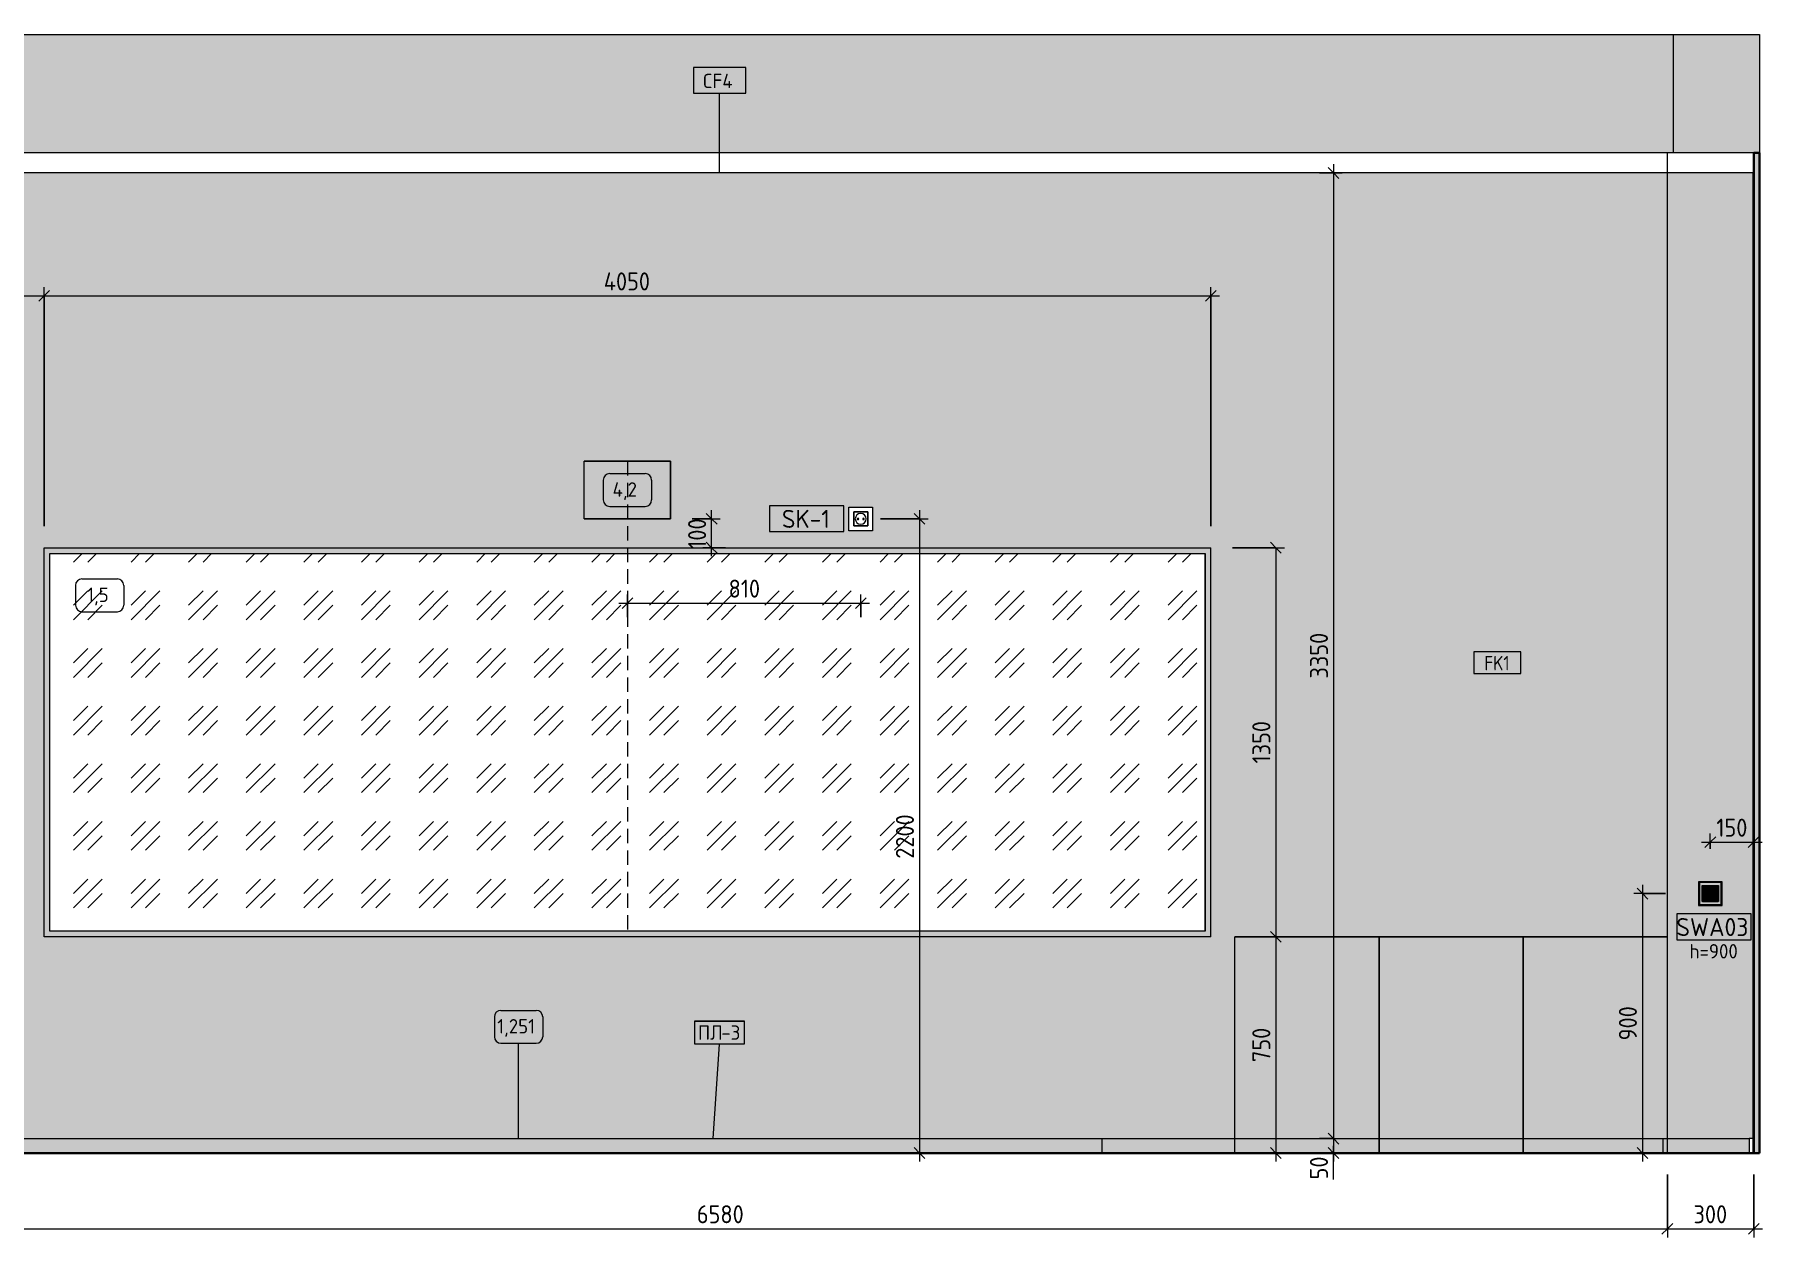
# Model space of a CAD drawing. Header units: millimetres. Extents: x 855 to 56329, y -2396 to 17803.
# Drawn here: x 22095 to 28093, y -293 to 3880 of the extents above; entities that cross this region are included whole.
import ezdxf

# ---------------------------------------------------------------- set-up
doc = ezdxf.new("R2010")
doc.units = ezdxf.units.MM
doc.linetypes.add('ADSK_Штрих_ш2 п1', pattern=[75, 50, -25])
for name, color, linetype, lineweight in [('A-ANNO-DIMS', 7, 'Continuous', 9), ('A-ANNO-DIMS-25', 7, 'Continuous', 9), ('A-CLNG', 7, 'Continuous', 9), ('A-CLNG-IDEN', 7, 'Continuous', 9), ('A-DETL-1', 7, 'ADSK_Штрих_ш2 п1', 9), ('A-FLOR', 7, 'Continuous', 9), ('A-GENM', 7, 'Continuous', 9), ('A-GENM-IDEN', 7, 'Continuous', 9), ('A-WALL-IDEN', 7, 'Continuous', 9), ('A-WALL-PATT', 7, 'Continuous', 9), ('E-ELEC-EQPM', 7, 'Continuous', 9), ('E-ELEC-FIXT-IDEN', 7, 'Continuous', 9), ('I-FURN', 7, 'Continuous', 9), ('I-FURN-IDEN', 7, 'Continuous', 9), ('I-WALL', 7, 'Continuous', 9), ('S-COLS', 7, 'Continuous', 9), ('Электрические приборы', 7, 'Continuous', 9)]:
    doc.layers.add(name, color=color, linetype=linetype, lineweight=lineweight)
for name, color, linetype, lineweight, true_color in [('A-FLOR-FNSH-1', 7, 'Continuous', 30, 0x3c3c3c), ('A-WALL-5', 7, 'Continuous', 30, 0x3c3c3c), ('A-WALL-FNSH-3', 7, 'Continuous', 30, 0x3c3c3c), ('I-FURN-4', 7, 'Continuous', 9, 0xc0c0c0), ('I-FURN-6', 7, 'Continuous', 9, 0xacacac), ('I-FURN-8', 7, 'Continuous', 9, 0xd1d1d1), ('I-FURN-9', 7, 'Continuous', 9, 0x9e9e9e), ('I-WALL-1', 7, 'Continuous', 9, 0x787878), ('Розетки', 7, 'Continuous', 9, 0xff1e23)]:
    doc.layers.add(name, color=color, linetype=linetype, lineweight=lineweight, true_color=true_color)
for name, color, linetype, lineweight, true_color, transparency in [('I-FURN-3', 7, 'Continuous', 9, 0xfbfbfb, 0.7), ('I-FURN-5', 7, 'Continuous', 9, 0x7f7f7f, 0.7), ('I-FURN-7', 7, 'Continuous', 9, 0x303030, 0.7)]:
    doc.layers.add(name, color=color, linetype=linetype, lineweight=lineweight, true_color=true_color, transparency=transparency)
doc.styles.add('GOST Common_6', font='GOST_Common.ttf', dxfattribs={"height": 62.5})
doc.styles.add('GOST Common_7', font='GOST_Common.ttf', dxfattribs={"height": 50})
doc.styles.add('GOST Common_8', font='GOST_Common.ttf', dxfattribs={"width": 0.9, "height": 50})
doc.styles.add('ISOCPEUR_2', font='isocpeur.ttf', dxfattribs={"width": 0.9, "height": 62.5})
doc.dimstyles.new('ISO-2_5_0_9К_БОЛЬШОЙ_1', dxfattribs={"dimscale": 304.8, "dimtxt": 62.248823, "dimasz": 0.123031, "dimexe": 0.098425, "dimexo": 0.246063, "dimgap": 0, "dimtad": 1, "dimdec": 0, "dimrnd": 10, "dimzin": 0, "dimdsep": 46, "dimtxsty": 'ISOCPEUR_2', "dimblk1": 'OBLIQUE', "dimblk2": 'OBLIQUE', "dimsah": 1, "dimcen": 0.09, "dimdle": 0.098425, "dimazin": 0, "dimtfac": 1, "dimtdec": 4, "dimtix": 1, "dimtmove": 0, "dimatfit": 3, "dimfxl": 1, "dimtvp": 1, "dimtolj": 1, "dimtzin": 0, "dimarcsym": 2})
doc.dimstyles.new('ISO-2_5_0_9К_БОЛЬШОЙ_2', dxfattribs={"dimscale": 304.8, "dimtxt": 62.248823, "dimasz": 0.123031, "dimexe": 0.098425, "dimexo": 0.246063, "dimgap": 0, "dimtad": 1, "dimdec": 0, "dimrnd": 10, "dimzin": 0, "dimdsep": 46, "dimtxsty": 'ISOCPEUR_2', "dimblk1": 'OBLIQUE', "dimblk2": 'OBLIQUE', "dimsah": 1, "dimcen": 0.09, "dimdle": 0.098425, "dimazin": 0, "dimtfac": 1, "dimtdec": 4, "dimtix": 1, "dimtmove": 1, "dimatfit": 3, "dimfxl": 1, "dimtvp": 1, "dimtolj": 1, "dimtzin": 0, "dimarcsym": 2})

# ---------------------------------------------------------------- blocks, each defined once
blk = doc.blocks.new('BSC_Колонна _Прямоугольная - 500х500-23286270-Развертка 1_11-1')
at = {"layer": 'S-COLS'}
h = blk.add_hatch(color=256, dxfattribs=at)
h.paths.add_polyline_path([(7700.1, -0.1), (7700, 0), (7700, -0.1)])
h.paths.add_polyline_path([(7700, 3470), (7700, 3880), (7400, 3880), (7400, 3470), (7680, 3470)])
blk.add_line((7400, 3880), (7400, 3470), dxfattribs=at)
blk = doc.blocks.new('Роз - p220-V21-Развертка 1_11-1')
at = {"layer": 'Розетки'}
for p, q in [((1380, 324.5), (1429, 324.5)), ((1380, 275.5), (1380, 324.5)), ((1429, 324.5), (1429, 275.5)), ((1429, 275.5), (1380, 275.5))]:
    blk.add_line(p, q, dxfattribs=at)
for centre, radius, start, end in [((1404.5, 300), 19, 0, 180), ((1404.5, 300), 19, 180, 360), ((1395, 300), 2.5, 360, 180), ((1395, 300), 2.5, 180, 0), ((1414, 300), 2.5, 0, 180), ((1414, 300), 2.5, 180, 0)]:
    blk.add_arc(centre, radius, start, end, dxfattribs=at)
blk = doc.blocks.new('Рамки - Рамка х1-25282438-Развертка 1_11-1')
at = {"layer": 'E-ELEC-EQPM'}
for p, q in [((4539, 2241), (4621, 2241)), ((4539, 2159), (4539, 2241)), ((4555.5, 2224.5), (4555.5, 2175.5)), ((4604.5, 2224.5), (4555.5, 2224.5)), ((4604.5, 2175.5), (4604.5, 2224.5)), ((4621, 2241), (4621, 2159)), ((4555.5, 2175.5), (4604.5, 2175.5)), ((4621, 2159), (4539, 2159))]:
    blk.add_line(p, q, dxfattribs=at)
blk = doc.blocks.new('Зеркало обычное - Доска-32858920-Развертка 1_11-1')
at = {"layer": 'I-FURN'}
h = blk.add_hatch(dxfattribs=at)
h.set_pattern_fill('FP_12', color=256, style=0, pattern_type=2)
h.set_pattern_definition([(45, (4429.63, 50), (-199.9995, 0), [141.421, -141.421]), (45, (4479.63, 50), (-199.9995, 0), [70.711, -212.132]), (45, (4429.63, 100), (-199.9995, 0), [70.711, -212.132])])
h.paths.add_polyline_path([(4028.2, 770), (5775, 770), (5775, 2080), (1765, 2080), (1765, 770), (3998.6, 770)])
at = {"layer": 'I-FURN-7'}
h = blk.add_hatch(color=256, dxfattribs=at)
h.paths.add_polyline_path([(1745, 750), (5795, 750), (5795, 2100), (1745, 2100), (1745, 770)])
h.paths.add_polyline_path([(5183.1, 770), (1765, 770), (1765, 2080), (5775, 2080), (5775, 770), (5212.7, 770)])
at = {"layer": 'I-FURN-4'}
for p, q in [((1745, 2100), (5795, 2100)), ((1745, 750), (1745, 2100)), ((5795, 750), (5795, 2100)), ((1765, 2080), (5775, 2080)), ((1765, 770), (1765, 2080)), ((1765, 2080), (5775, 2080)), ((1765, 770), (1765, 2080)), ((5775, 770), (5775, 2080)), ((5775, 2080), (5775, 770)), ((5795, 750), (1745, 750)), ((5775, 770), (1765, 770)), ((5775, 770), (1765, 770))]:
    blk.add_line(p, q, dxfattribs=at)
blk = doc.blocks.new('Плинтус - Плинтус темный _ст_школа_-32860219-Развертка 1_11-1')
at = {"layer": 'A-GENM'}
for p, q in [((7679, 50), (7664, 50)), ((7664, 50), (7664, 0)), ((7679, 0), (7679, 50)), ((7664, 0), (7679, 0))]:
    blk.add_line(p, q, dxfattribs=at)
blk = doc.blocks.new('Плинтус - Плинтус темный _ст_школа_-32860218-Развертка 1_11-1')
at = {"layer": 'A-GENM'}
blk.add_hatch(color=256, dxfattribs=at).paths.add_polyline_path([(7463.2, 0), (7664, 0), (7664, 50), (7379, 50), (7379, 0), (7400, 0)])
for p, q in [((7364, 50), (7379, 50)), ((7364, 50), (7364, 0)), ((7379, 50), (7664, 50)), ((7379, 0), (7364, 0)), ((7463.2, 0), (7379, 0))]:
    blk.add_line(p, q, dxfattribs=at)
blk = doc.blocks.new('Плинтус - Плинтус темный _ст_школа_-32860220-Развертка 1_11-1')
at = {"layer": 'A-GENM'}
h = blk.add_hatch(color=256, dxfattribs=at)
h.paths.add_polyline_path([(5864.1, 0), (5879, 0), (5879, 50), (5417, 50), (5417, 0), (5834.5, 0)])
h.paths.add_polyline_path([(830.2, 0), (867, 0), (867, 50), (816, 50), (816, 0)])
h.paths.add_polyline_path([(1367, 0), (1367, 0), (1367, 50)])
for p, q in [((816, 50), (867, 50)), ((867, 50), (1367, 50)), ((1367, 50), (5417, 50)), ((5417, 50), (5879, 50)), ((5879, 50), (7364, 50)), ((867, 0), (830.2, 0)), ((1304, 0), (867, 0)), ((1367, 0), (1304, 0)), ((5417, 0), (1367, 0)), ((5420, 0), (5417, 0)), ((5879, 0), (5864.1, 0)), ((7364, 0), (5879, 0))]:
    blk.add_line(p, q, dxfattribs=at)
blk = doc.blocks.new('Switch1 - Svitch х2-27451159-Развертка 1_11-1')
at = {"layer": 'Электрические приборы'}
h = blk.add_hatch(color=256, dxfattribs=at)
h.paths.add_polyline_path([(7488, 859), (7570, 859), (7570, 941), (7488, 941), (7488, 860)])
h.paths.add_polyline_path([(7569, 860), (7489, 860), (7489, 940), (7569, 940), (7569, 862)])
h = blk.add_hatch(color=256, dxfattribs=at)
h.paths.add_polyline_path([(7556, 862), (7567, 862), (7567, 938), (7491, 938), (7491, 862), (7530, 862)])
h.paths.add_polyline_path([(7530, 872), (7501, 872), (7501, 928), (7557, 928), (7557, 872), (7556, 872)])
blk.add_hatch(color=256, dxfattribs=at).paths.add_polyline_path([(7556, 873), (7556, 927), (7502, 927), (7502, 873)])
for p, q in [((7570, 941), (7488, 941)), ((7488, 941), (7488, 859)), ((7489, 860), (7489, 940)), ((7489, 940), (7569, 940)), ((7567, 938), (7491, 938)), ((7491, 938), (7491, 862)), ((7567, 938), (7491, 938)), ((7491, 938), (7491, 862)), ((7501, 872), (7501, 928)), ((7501, 928), (7557, 928)), ((7501, 872), (7501, 928)), ((7501, 928), (7557, 928)), ((7528, 927), (7502, 927)), ((7502, 927), (7502, 873)), ((7556, 927), (7502, 927)), ((7502, 927), (7502, 873)), ((7528, 873), (7528, 927)), ((7530, 927), (7530, 873)), ((7556, 927), (7530, 927)), ((7556, 873), (7556, 927)), ((7556, 873), (7556, 927)), ((7557, 928), (7557, 872)), ((7557, 928), (7557, 872)), ((7567, 862), (7567, 938)), ((7567, 862), (7567, 938)), ((7569, 940), (7569, 860)), ((7570, 859), (7570, 941)), ((7488, 859), (7570, 859)), ((7569, 860), (7489, 860)), ((7491, 862), (7567, 862)), ((7491, 862), (7567, 862)), ((7557, 872), (7501, 872)), ((7557, 872), (7501, 872)), ((7502, 873), (7528, 873)), ((7502, 873), (7556, 873)), ((7530, 873), (7556, 873))]:
    blk.add_line(p, q, dxfattribs=at)
blk = doc.blocks.new('1_113 тумба - 1_113 тумба-31126920-Развертка 1_11-1')
at = {"layer": 'I-FURN-5'}
for points in [[(6278.7, 50), (6379, 50), (6379, 750), (5879, 750), (5879, 50), (6041.8, 50)], [(6752.5, 50), (6879, 50), (6879, 750), (6379, 750), (6379, 50)], [(7364, 50), (7379, 50), (7379, 750), (6879, 750), (6879, 50), (7284.2, 50)], [(6278.7, 0), (6379, 0), (6379, 50), (5879, 50), (5879, 0), (6041.8, 0)], [(6870.9, 0), (6879, 0), (6879, 50), (6379, 50), (6379, 0), (6811.7, 0)], [(7364, 0), (7379, 0), (7379, 50), (6879, 50), (6879, 0), (7226.3, 0)]]:
    blk.add_hatch(color=256, dxfattribs=at).paths.add_polyline_path(points)
at = {"layer": 'I-FURN-4'}
for p, q in [((5879, 750), (6379, 750)), ((5879, 0), (5879, 750)), ((6379, 750), (6879, 750)), ((6379, 0), (6379, 750)), ((6379, 750), (6379, 0)), ((6879, 750), (6879, 0)), ((6879, 750), (7379, 750)), ((6879, 0), (6879, 750)), ((7379, 750), (7379, 0))]:
    blk.add_line(p, q, dxfattribs=at)
at = {"layer": 'I-FURN-6'}
for p, q in [((6379, 750), (5879, 750)), ((5879, 50), (5879, 750)), ((6879, 750), (6379, 750)), ((7379, 750), (6879, 750))]:
    blk.add_line(p, q, dxfattribs=at)
at = {"layer": 'I-FURN-9'}
for p, q in [((6379, 50), (6379, 750)), ((6379, 50), (6379, 750)), ((6879, 50), (6879, 750)), ((6879, 50), (6879, 750))]:
    blk.add_line(p, q, dxfattribs=at)
blk = doc.blocks.new('DIMBLOCK7-Развертка 1_11-1')
at = {"layer": 'A-ANNO-DIMS-25'}
for p, q in [((26252.9, 2100), (26433.8, 2100)), ((26403.8, 2100), (26252.9, 2100)), ((26403.8, 2100), (26403.8, 750)), ((26355.3, 750), (26433.8, 750)), ((26403.8, 750), (26355.3, 750))]:
    blk.add_line(p, q, dxfattribs=at)
at = {"layer": 'A-ANNO-DIMS-25', "lineweight": 20}
for p, q in [((26403.8, 2100), (26385, 2118.7)), ((26403.8, 2100), (26422.5, 2081.2)), ((26403.8, 750), (26385, 768.7)), ((26403.8, 750), (26422.5, 731.2))]:
    blk.add_line(p, q, dxfattribs=at)
at = {"layer": 'A-ANNO-DIMS-25', "color": 0, "insert": (26322.1, 1351.4), "char_height": 62.5, "width": 176.691, "attachment_point": 1, "rotation": 90, "line_spacing_factor": 1.149209, "style": 'ISOCPEUR_2'}
blk.add_mtext('1350', dxfattribs=at)
blk = doc.blocks.new('_Oblique')
at = {"color": 0, "linetype": 'ByBlock', "lineweight": -2}
blk.add_line((-0.5, -0.5), (0.5, 0.5), dxfattribs=at)
blk = doc.blocks.new('DIMBLOCK8-Развертка 1_11-1')
at = {"layer": 'A-ANNO-DIMS-25'}
for p, q in [((26355.3, 750), (26433.8, 750)), ((26403.8, 750), (26355.3, 750)), ((26403.8, 750), (26403.8, -30)), ((26355.3, 0), (26433.8, 0)), ((26403.8, 0), (26355.3, 0))]:
    blk.add_line(p, q, dxfattribs=at)
at = {"layer": 'A-ANNO-DIMS-25', "lineweight": 20}
for p, q in [((26403.8, 750), (26385, 768.7)), ((26403.8, 750), (26422.5, 731.2)), ((26403.8, 0), (26385, 18.8)), ((26403.8, 0), (26422.5, -18.8))]:
    blk.add_line(p, q, dxfattribs=at)
at = {"layer": 'A-ANNO-DIMS-25', "color": 0, "insert": (26322.1, 315.7), "char_height": 62.5, "width": 142.215, "attachment_point": 1, "rotation": 90, "line_spacing_factor": 1.149209, "style": 'ISOCPEUR_2'}
blk.add_mtext('750', dxfattribs=at)
blk = doc.blocks.new('DIMBLOCK9-Развертка 1_11-1')
at = {"layer": 'A-ANNO-DIMS-25'}
for p, q in [((26603.8, 3430), (26603.8, 50)), ((26555.3, 3400), (26633.8, 3400)), ((26603.8, 3400), (26555.3, 3400)), ((26555.3, 50), (26633.8, 50)), ((26603.8, 50), (26555.3, 50))]:
    blk.add_line(p, q, dxfattribs=at)
at = {"layer": 'A-ANNO-DIMS-25', "lineweight": 20}
for p, q in [((26603.8, 3400), (26585, 3418.8)), ((26603.8, 3400), (26622.5, 3381.2)), ((26603.8, 50), (26585, 68.7)), ((26603.8, 50), (26622.5, 31.2))]:
    blk.add_line(p, q, dxfattribs=at)
at = {"layer": 'A-ANNO-DIMS-25', "color": 0, "insert": (26522.1, 1646), "char_height": 62.5, "width": 189.619, "attachment_point": 1, "rotation": 90, "line_spacing_factor": 1.149209, "style": 'ISOCPEUR_2'}
blk.add_mtext('3350', dxfattribs=at)
blk = doc.blocks.new('DIMBLOCK10-Развертка 1_11-1')
at = {"layer": 'A-ANNO-DIMS-25', "lineweight": 20}
for p, q in [((26603.8, 50), (26585, 68.7)), ((26603.8, 0), (26585, 18.8)), ((26603.8, 50), (26622.5, 31.2)), ((26603.8, 0), (26622.5, -18.8))]:
    blk.add_line(p, q, dxfattribs=at)
at = {"layer": 'A-ANNO-DIMS-25'}
for p, q in [((26555.3, 50), (26633.8, 50)), ((26603.8, 50), (26555.3, 50)), ((26555.3, 0), (26633.8, 0)), ((26603.8, 0), (26555.3, 0)), ((26603.8, 50), (26603.8, -30)), ((26603.8, 12.4), (26603.8, 25)), ((26603.8, -91.6), (26603.8, 12.4))]:
    blk.add_line(p, q, dxfattribs=at)
at = {"layer": 'A-ANNO-DIMS-25', "color": 0, "insert": (26522.1, -91.6), "char_height": 62.5, "width": 94.81, "attachment_point": 1, "rotation": 90, "line_spacing_factor": 1.149209, "style": 'ISOCPEUR_2'}
blk.add_mtext('50', dxfattribs=at)
blk = doc.blocks.new('DIMBLOCK11-Развертка 1_11-1')
at = {"layer": 'A-ANNO-DIMS-25'}
for p, q in [((24152.9, 1859), (24152.9, 1937.5)), ((24962.9, 1859), (24962.9, 1937.5)), ((24122.9, 1907.5), (24992.9, 1907.5)), ((24152.9, 1907.5), (24152.9, 1859)), ((24962.9, 1907.5), (24962.9, 1859))]:
    blk.add_line(p, q, dxfattribs=at)
at = {"layer": 'A-ANNO-DIMS-25', "lineweight": 20}
for p, q in [((24152.9, 1907.5), (24171.7, 1926.2)), ((24962.9, 1907.5), (24981.7, 1926.2)), ((24152.9, 1907.5), (24134.2, 1888.7)), ((24962.9, 1907.5), (24944.2, 1888.7))]:
    blk.add_line(p, q, dxfattribs=at)
at = {"layer": 'A-ANNO-DIMS-25', "color": 0, "insert": (24504.1, 1989.1), "char_height": 62.5, "width": 129.286, "attachment_point": 1, "line_spacing_factor": 1.149209, "style": 'ISOCPEUR_2'}
blk.add_mtext('810', dxfattribs=at)
blk = doc.blocks.new('М_силовых электроприборов_РАЗВЕРТКИ - Типоразмер_примечание-27444908-Развертка 1_11-1')
at = {"layer": 'E-ELEC-FIXT-IDEN'}
for p, q in [((4521.2, 2245.7), (4262.9, 2245.7)), ((4262.9, 2245.7), (4262.9, 2155.7)), ((4521.2, 2155.7), (4521.2, 2245.7)), ((4262.9, 2155.7), (4521.2, 2155.7))]:
    blk.add_line(p, q, dxfattribs=at)
blk = doc.blocks.new('Марка_Мебель - В прямоуг_Balcon_Марка-25523697-Развертка 1_11-1')
at = {"layer": 'I-FURN-IDEN'}
for p, q in [((1876.5, 1991.6), (1999.3, 1991.6)), ((1854, 1969.1), (1854, 1900.1)), ((2021.8, 1969.1), (2021.8, 1900.3)), ((1876.4, 1877.8), (1999.3, 1877.8))]:
    blk.add_line(p, q, dxfattribs=at)
for centre, radius, start, end in [((1876.5, 1969.1), 22.5, 90, 180), ((1999.3, 1969.1), 22.5, 0, 90), ((1876.4, 1900.1), 22.3, 180, 270), ((1999.3, 1900.3), 22.5, 270, 0)]:
    blk.add_arc(centre, radius, start, end, dxfattribs=at)
blk = doc.blocks.new('М_стена_0001 - Типоразмер_без рамки-25382661-Развертка 1_11-1')
at = {"layer": 'A-WALL-IDEN'}
for p, q in [((6870.9, 1738.1), (6707.7, 1738.1)), ((6707.7, 1738.1), (6707.7, 1663.1)), ((6870.9, 1663.1), (6870.9, 1738.1)), ((6707.7, 1663.1), (6870.9, 1663.1))]:
    blk.add_line(p, q, dxfattribs=at)
blk = doc.blocks.new('DIMBLOCK12-Развертка 1_11-1')
at = {"layer": 'A-ANNO-DIMS-25'}
for p, q in [((27756.9, 900), (27646.3, 900)), ((27676.3, 930), (27676.3, -30)), ((27676.3, 900), (27756.9, 900)), ((27627.8, 0), (27706.3, 0)), ((27676.3, 0), (27627.8, 0))]:
    blk.add_line(p, q, dxfattribs=at)
at = {"layer": 'A-ANNO-DIMS-25', "lineweight": 20}
for p, q in [((27676.3, 900), (27657.5, 918.7)), ((27676.3, 900), (27695, 881.2)), ((27676.3, 0), (27657.5, 18.8)), ((27676.3, 0), (27695, -18.8))]:
    blk.add_line(p, q, dxfattribs=at)
at = {"layer": 'A-ANNO-DIMS-25', "color": 0, "insert": (27594.6, 390.7), "char_height": 62.5, "width": 142.215, "attachment_point": 1, "rotation": 90, "line_spacing_factor": 1.149209, "style": 'ISOCPEUR_2'}
blk.add_mtext('900', dxfattribs=at)
blk = doc.blocks.new('DIMBLOCK13-Развертка 1_11-1')
at = {"layer": 'A-ANNO-DIMS-25'}
for p, q in [((27911.9, 1055), (27911.9, 1108.3)), ((28061.9, 1029.8), (28061.9, 1108.3)), ((27881.9, 1078.3), (28091.9, 1078.3)), ((27911.9, 1078.3), (27911.9, 1055)), ((28061.9, 1078.3), (28061.9, 1029.8))]:
    blk.add_line(p, q, dxfattribs=at)
at = {"layer": 'A-ANNO-DIMS-25', "lineweight": 20}
for p, q in [((27911.9, 1078.3), (27930.7, 1097)), ((28061.9, 1078.3), (28080.7, 1097)), ((27911.9, 1078.3), (27893.2, 1059.5)), ((28061.9, 1078.3), (28043.2, 1059.5))]:
    blk.add_line(p, q, dxfattribs=at)
at = {"layer": 'A-ANNO-DIMS-25', "color": 0, "insert": (27933, 1159.9), "char_height": 62.5, "width": 129.286, "attachment_point": 1, "line_spacing_factor": 1.149209, "style": 'ISOCPEUR_2'}
blk.add_mtext('150', dxfattribs=at)
blk = doc.blocks.new('DIMBLOCK21-Развертка 1_11-1')
at = {"layer": 'A-ANNO-DIMS-25'}
for p, q in [((21182.9, -75), (21182.9, -292.8)), ((21182.9, -262.8), (21182.9, -75.1)), ((27762.9, -75), (27762.9, -292.8)), ((27762.9, -262.8), (27762.9, -75.1)), ((21182.9, -262.8), (27762.9, -262.8))]:
    blk.add_line(p, q, dxfattribs=at)
at = {"layer": 'A-ANNO-DIMS-25', "lineweight": 20}
for p, q in [((21182.9, -262.8), (21164.2, -281.6)), ((21182.9, -262.8), (21201.7, -244.1)), ((27762.9, -262.8), (27744.2, -281.6)), ((27762.9, -262.8), (27781.7, -244.1))]:
    blk.add_line(p, q, dxfattribs=at)
at = {"layer": 'A-ANNO-DIMS-25', "color": 0, "insert": (24393.9, -181.2), "char_height": 62.5, "width": 189.619, "attachment_point": 1, "line_spacing_factor": 1.149209, "style": 'ISOCPEUR_2'}
blk.add_mtext('6580', dxfattribs=at)
blk = doc.blocks.new('DIMBLOCK22-Развертка 1_11-1')
at = {"layer": 'A-ANNO-DIMS-25'}
for p, q in [((27762.9, -75), (27762.9, -292.8)), ((27762.9, -262.8), (27762.9, -75.1)), ((28062.9, -75), (28062.9, -292.8)), ((28062.9, -262.8), (28062.9, -75.1)), ((27762.9, -262.8), (28092.9, -262.8))]:
    blk.add_line(p, q, dxfattribs=at)
at = {"layer": 'A-ANNO-DIMS-25', "lineweight": 20}
for p, q in [((27762.9, -262.8), (27744.2, -281.6)), ((27762.9, -262.8), (27781.7, -244.1)), ((28062.9, -262.8), (28044.2, -281.6)), ((28062.9, -262.8), (28081.7, -244.1))]:
    blk.add_line(p, q, dxfattribs=at)
at = {"layer": 'A-ANNO-DIMS-25', "color": 0, "insert": (27853.7, -181.2), "char_height": 62.5, "width": 142.215, "attachment_point": 1, "line_spacing_factor": 1.149209, "style": 'ISOCPEUR_2'}
blk.add_mtext('300', dxfattribs=at)
blk = doc.blocks.new('М_потолков - Марка_ Имя типа-25382930-Развертка 1_11-1')
at = {"layer": 'A-CLNG-IDEN'}
for p, q in [((4180.6, 3766.3), (3999.4, 3766.3)), ((3999.4, 3766.3), (3999.4, 3676.8)), ((4180.6, 3676.8), (4180.6, 3766.3)), ((3999.4, 3676.8), (4180.6, 3676.8))]:
    blk.add_line(p, q, dxfattribs=at)
blk = doc.blocks.new('Mark Reiling - Mark Reiling-26174330-Развертка 1_11-1')
at = {"layer": 'A-GENM-IDEN'}
for p, q in [((4003.3, 457.8), (4003.3, 379)), ((4003.3, 457.8), (4176.8, 457.8)), ((4176.8, 457.8), (4003.3, 457.8)), ((4003.3, 457.8), (4003.3, 379)), ((4176.8, 379), (4176.8, 457.8)), ((4176.8, 379), (4176.8, 457.8)), ((4003.3, 379), (4176.8, 379)), ((4003.3, 379), (4176.8, 379))]:
    blk.add_line(p, q, dxfattribs=at)
blk = doc.blocks.new('DIMBLOCK23-Развертка 1_11-1')
at = {"layer": 'A-ANNO-DIMS-25'}
for p, q in [((21182.9, 2924.8), (21182.9, 3003.3)), ((22127.9, 2175), (22127.9, 3003.3)), ((21152.9, 2973.3), (22127.9, 2973.3)), ((21182.9, 2973.3), (21182.9, 2924.8)), ((22127.9, 2973.3), (22127.9, 2175))]:
    blk.add_line(p, q, dxfattribs=at)
at = {"layer": 'A-ANNO-DIMS-25', "lineweight": 20}
for p, q in [((21182.9, 2973.3), (21164.2, 2954.6)), ((21182.9, 2973.3), (21201.7, 2992.1)), ((22127.9, 2973.3), (22109.2, 2954.6)), ((22127.9, 2973.3), (22146.7, 2992.1))]:
    blk.add_line(p, q, dxfattribs=at)
at = {"layer": 'A-ANNO-DIMS-25', "color": 0, "insert": (21596.2, 3055), "char_height": 62.5, "width": 142.215, "attachment_point": 1, "line_spacing_factor": 1.149209, "style": 'ISOCPEUR_2'}
blk.add_mtext('950', dxfattribs=at)
blk = doc.blocks.new('DIMBLOCK24-Развертка 1_11-1')
at = {"layer": 'A-ANNO-DIMS-25'}
for p, q in [((22127.9, 2175), (22127.9, 3003.3)), ((26177.9, 2175), (26177.9, 3003.3)), ((22127.9, 2973.3), (26207.9, 2973.3)), ((22127.9, 2973.3), (22127.9, 2175)), ((26177.9, 2973.3), (26177.9, 2175))]:
    blk.add_line(p, q, dxfattribs=at)
at = {"layer": 'A-ANNO-DIMS-25', "lineweight": 20}
for p, q in [((22127.9, 2973.3), (22109.2, 2954.6)), ((22127.9, 2973.3), (22146.7, 2992.1)), ((26177.9, 2973.3), (26159.2, 2954.6)), ((26177.9, 2973.3), (26196.7, 2992.1))]:
    blk.add_line(p, q, dxfattribs=at)
at = {"layer": 'A-ANNO-DIMS-25', "color": 0, "insert": (24070.9, 3055), "char_height": 62.5, "width": 196.802, "attachment_point": 1, "line_spacing_factor": 1.149209, "style": 'ISOCPEUR_2'}
blk.add_mtext('4050', dxfattribs=at)
blk = doc.blocks.new('DIMBLOCK25-Развертка 1_11-1')
at = {"layer": 'A-ANNO-DIMS-25'}
for p, q in [((25166.5, 2230), (25166.5, -30)), ((25030.9, 2200), (25196.5, 2200)), ((25166.5, 2200), (25030.9, 2200)), ((25118, 0), (25196.5, 0)), ((25166.5, 0), (25118, 0))]:
    blk.add_line(p, q, dxfattribs=at)
at = {"layer": 'A-ANNO-DIMS-25', "lineweight": 20}
for p, q in [((25166.5, 2200), (25147.8, 2218.8)), ((25166.5, 2200), (25185.3, 2181.2)), ((25166.5, 0), (25147.8, 18.8)), ((25166.5, 0), (25185.3, -18.8))]:
    blk.add_line(p, q, dxfattribs=at)
at = {"layer": 'A-ANNO-DIMS-25', "color": 0, "insert": (25084.9, 1021), "char_height": 62.5, "width": 189.619, "attachment_point": 1, "rotation": 90, "line_spacing_factor": 1.149209, "style": 'ISOCPEUR_2'}
blk.add_mtext('2200', dxfattribs=at)
blk = doc.blocks.new('DIMBLOCK26-Развертка 1_11-1')
at = {"layer": 'A-ANNO-DIMS-25'}
for p, q in [((24445.1, 2070), (24445.1, 2230)), ((24377.9, 2200), (24475.1, 2200)), ((24445.1, 2200), (24377.9, 2200)), ((24493.6, 2100), (24415.1, 2100)), ((24445.1, 2100), (24493.6, 2100))]:
    blk.add_line(p, q, dxfattribs=at)
at = {"layer": 'A-ANNO-DIMS-25', "lineweight": 20}
for p, q in [((24445.1, 2200), (24426.4, 2218.7)), ((24445.1, 2200), (24463.9, 2181.2)), ((24445.1, 2100), (24426.4, 2118.7)), ((24445.1, 2100), (24463.9, 2081.2))]:
    blk.add_line(p, q, dxfattribs=at)
at = {"layer": 'A-ANNO-DIMS-25', "color": 0, "insert": (24363.5, 2096.1), "char_height": 62.5, "width": 129.286, "attachment_point": 1, "rotation": 90, "line_spacing_factor": 1.149209, "style": 'ISOCPEUR_2'}
blk.add_mtext('100', dxfattribs=at)

msp = doc.modelspace()

# ---------------------------------------------------------------- hatches: boundary and pattern name
at = {"layer": 'A-WALL-PATT'}
h = msp.add_hatch(color=256, dxfattribs=at)
h.paths.add_polyline_path([(21183.9, 50), (21249.9, 50), (21249.9, 1420), (21749.9, 1420), (21749.9, 341), (21899.4, 341), (21899.4, 259), (21749.9, 259), (21749.9, 50), (26261.9, 50), (26261.9, 750), (27761.9, 750), (27761.9, 3400), (21183.9, 3400), (21183.9, 60.3)])
h.paths.add_polyline_path([(21867.9, 297.5), (21869.2, 297.8), (21870.1, 298.7), (21870.4, 300), (21870.1, 301.2), (21869.2, 302.2), (21867.9, 302.5), (21866.7, 302.2), (21865.7, 301.2), (21865.4, 300), (21865.7, 298.7), (21866.7, 297.8), (21867.3, 297.6)])
h.paths.add_polyline_path([(21848.9, 297.5), (21850.2, 297.8), (21851.1, 298.7), (21851.4, 300), (21851.1, 301.2), (21850.2, 302.2), (21848.9, 302.5), (21847.7, 302.2), (21846.7, 301.2), (21846.4, 300), (21846.7, 298.7), (21847.7, 297.8), (21848.3, 297.6)])
h.paths.add_polyline_path([(21796.9, 297.5), (21798.2, 297.8), (21799.1, 298.7), (21799.4, 300), (21799.1, 301.2), (21798.2, 302.2), (21796.9, 302.5), (21795.7, 302.2), (21794.7, 301.2), (21794.4, 300), (21794.7, 298.7), (21795.7, 297.8), (21796.3, 297.6)])
h.paths.add_polyline_path([(21777.9, 297.5), (21779.2, 297.8), (21780.1, 298.7), (21780.4, 300), (21780.1, 301.2), (21779.2, 302.2), (21777.9, 302.5), (21776.7, 302.2), (21775.7, 301.2), (21775.4, 300), (21775.7, 298.7), (21776.7, 297.8), (21777.3, 297.6)])
h.paths.add_polyline_path([(23937.4, 750), (22127.9, 750), (22127.9, 2100), (26177.9, 2100), (26177.9, 750), (23967, 750)])
h.paths.add_polyline_path([(24923, 2159), (24921.9, 2159), (24921.9, 2241), (25003.9, 2241), (25003.9, 2159), (24938.4, 2159)])
h.paths.add_polyline_path([(24972.4, 2197.5), (24973.8, 2197.9), (24974.6, 2198.7), (24974.9, 2200), (24974.6, 2201.2), (24973.7, 2202.2), (24972.4, 2202.5), (24971.2, 2202.2), (24970.2, 2201.2), (24969.9, 2200), (24970.2, 2198.7), (24971.2, 2197.8), (24971.8, 2197.6)])
h.paths.add_polyline_path([(24953.4, 2197.5), (24954.7, 2197.8), (24955.6, 2198.7), (24955.9, 2200), (24955.6, 2201.2), (24954.7, 2202.2), (24953.4, 2202.5), (24952.2, 2202.2), (24951.2, 2201.2), (24950.9, 2200), (24951.2, 2198.7), (24952.2, 2197.8), (24952.8, 2197.6)])
h.paths.add_polyline_path([(24002.9, 2200), (24002.9, 2400), (24302.9, 2400), (24302.9, 2200), (24292.7, 2200)])
h = msp.add_hatch(color=256, dxfattribs=at)
h.paths.add_polyline_path([(28061.9, 50), (28061.9, 3400), (27761.9, 3400), (27761.9, 50), (28046.9, 50)])
h.paths.add_polyline_path([(27871.9, 859), (27870.9, 859), (27870.9, 941), (27952.9, 941), (27952.9, 859), (27873.9, 859)])
h.paths.add_polyline_path([(27951.9, 860), (27951.9, 940), (27871.9, 940), (27871.9, 860), (27949.9, 860)])
h.paths.add_polyline_path([(27883.9, 862), (27873.9, 862), (27873.9, 938), (27949.9, 938), (27949.9, 862), (27884.9, 862)])
h.paths.add_polyline_path([(27883.9, 872), (27939.9, 872), (27939.9, 928), (27883.9, 928), (27883.9, 873)])
h.paths.add_polyline_path([(27912.9, 873), (27884.9, 873), (27884.9, 927), (27938.9, 927), (27938.9, 873)])
at = {"layer": 'I-FURN-3'}
for points in [[(24292.7, 2200), (24302.9, 2200), (24302.9, 2400), (24002.9, 2400), (24002.9, 2200)], [(21749.9, 0), (25799.9, 0), (25799.9, 50), (21749.9, 50)]]:
    msp.add_hatch(color=256, dxfattribs=at).paths.add_polyline_path(points)
at = {"layer": 'I-WALL'}
msp.add_hatch(color=256, dxfattribs=at).paths.add_polyline_path([(21162.9, 3470), (27782.9, 3470), (27782.9, 3880), (21162.9, 3880)])
at = {"layer": 'I-WALL-1'}
h = msp.add_hatch(dxfattribs=at)
h.set_pattern_fill('FP_11', color=256, style=0, pattern_type=2)
h.set_pattern_definition([(0, (25264.867, 0), (30.48, 7.62), [2.515, -20.345, 2.515, -20.345, -121.92]), (0, (25264.867, 0), (30.48, 7.62), [-45.72, 2.515, -43.205, 2.515, -20.345, -53.34]), (0, (25264.867, 0), (30.48, 7.62), [-114.3, 2.515, -12.725, 2.515, -35.585]), (120, (25276.297, 3.81), (-21.839114, 22.586454), [2.515, -20.345, 2.515, -20.345, -121.92]), (120, (25276.297, 3.81), (-21.839114, 22.586454), [-45.72, 2.515, -43.205, 2.515, -20.345, -53.34]), (120, (25276.297, 3.81), (-21.839114, 22.586454), [-114.3, 2.515, -12.725, 2.515, -35.585]), (240, (25280.107, 19.05), (-8.640886, -30.206454), [2.515, -20.345, 2.515, -20.345, -121.92]), (240, (25280.107, 19.05), (-8.640886, -30.206454), [-45.72, 2.515, -43.205, 2.515, -20.345, -53.34]), (240, (25280.107, 19.05), (-8.640886, -30.206454), [-114.3, 2.515, -12.725, 2.515, -35.585])])
h.paths.add_polyline_path([(28062.9, 0), (28082.9, 0), (28082.9, 3470), (28062.9, 3470), (28062.9, 242.2)])

# ---------------------------------------------------------------- linework, layer by layer
at = {"layer": 'A-CLNG'}
msp.add_line((28061.9, 3400), (20883.9, 3400), dxfattribs=at)
at = {"layer": 'A-CLNG-IDEN'}
msp.add_line((24472.9, 3400), (24472.9, 3676.8), dxfattribs=at)
at = {"layer": 'A-DETL-1'}
msp.add_line((24152.9, 2400), (24152.9, 760), dxfattribs=at)
at = {"layer": 'A-FLOR'}
for p, q in [((20502.9, 3880), (28082.9, 3880)), ((28082.9, -0.1), (20502.9, -0.1))]:
    msp.add_line(p, q, dxfattribs=at)
at = {"layer": 'A-FLOR-FNSH-1'}
for p, q in [((28061.9, 0), (20523.9, 0)), ((28062.9, -0.4), (28062.9, 0))]:
    msp.add_line(p, q, dxfattribs=at)
at = {"layer": 'A-GENM-IDEN'}
msp.add_line((24450.4, 50), (24472.9, 378), dxfattribs=at)
at = {"layer": 'A-WALL-5'}
for p, q in [((28062.9, 3470), (28062.9, 3400)), ((28082.9, 3470), (28062.9, 3470)), ((28082.9, 0), (28082.9, 3470)), ((28062.9, 0), (28082.9, 0))]:
    msp.add_line(p, q, dxfattribs=at)
at = {"layer": 'A-WALL-FNSH-3'}
for p, q in [((28062.9, 3400), (28061.9, 3400)), ((28061.9, 3400), (28061.9, 0)), ((28062.9, 0), (28062.9, 3400)), ((28061.9, 0), (28062.9, 0))]:
    msp.add_line(p, q, dxfattribs=at)
at = {"layer": 'I-FURN-4'}
for p, q in [((24002.9, 2400), (24302.9, 2400)), ((24002.9, 2200), (24002.9, 2400)), ((24302.9, 2400), (24302.9, 2200)), ((24302.9, 2200), (24002.9, 2200)), ((21749.9, 50), (25799.9, 50)), ((25799.9, 50), (25799.9, 0))]:
    msp.add_line(p, q, dxfattribs=at)
at = {"layer": 'I-FURN-8'}
for p, q in [((24302.9, 2400), (24002.9, 2400)), ((24002.9, 2200), (24002.9, 2400)), ((24302.9, 2200), (24302.9, 2400)), ((24002.9, 2200), (24302.9, 2200))]:
    msp.add_line(p, q, dxfattribs=at)
at = {"layer": 'I-FURN-IDEN'}
msp.add_line((23774.9, 50), (23774.9, 381), dxfattribs=at)
at = {"layer": 'I-WALL'}
for p, q in [((28082.9, 3880), (28082.9, 3470)), ((28083, 3880), (28082.9, 3880)), ((28062.9, 3470), (20502.9, 3470)), ((27762.9, 3400), (27762.9, 3470)), ((27761.9, 3400), (27761.9, 50))]:
    msp.add_line(p, q, dxfattribs=at)

# ---------------------------------------------------------------- block references
at = {"layer": 'A-CLNG-IDEN'}
msp.add_blockref('М_потолков - Марка_ Имя типа-25382930-Развертка 1_11-1', (20382.9, 0), dxfattribs=at)
at = {"layer": 'A-GENM'}
for name in ['Плинтус - Плинтус темный _ст_школа_-32860220-Развертка 1_11-1', 'Плинтус - Плинтус темный _ст_школа_-32860218-Развертка 1_11-1', 'Плинтус - Плинтус темный _ст_школа_-32860219-Развертка 1_11-1']:
    msp.add_blockref(name, (20382.9, 0), dxfattribs=at)
at = {"layer": 'A-GENM-IDEN'}
msp.add_blockref('Mark Reiling - Mark Reiling-26174330-Развертка 1_11-1', (20382.9, 0), dxfattribs=at)
at = {"layer": 'A-WALL-IDEN'}
msp.add_blockref('М_стена_0001 - Типоразмер_без рамки-25382661-Развертка 1_11-1', (20382.9, 0), dxfattribs=at)
at = {"layer": 'E-ELEC-EQPM'}
msp.add_blockref('Рамки - Рамка х1-25282438-Развертка 1_11-1', (20382.9, 0), dxfattribs=at)
at = {"layer": 'E-ELEC-FIXT-IDEN'}
for p in [(20382.9, 0), (23532.6, -1416.2)]:
    msp.add_blockref('М_силовых электроприборов_РАЗВЕРТКИ - Типоразмер_примечание-27444908-Развертка 1_11-1', p, dxfattribs=at)
at = {"layer": 'I-FURN-4'}
for name in ['Зеркало обычное - Доска-32858920-Развертка 1_11-1', '1_113 тумба - 1_113 тумба-31126920-Развертка 1_11-1']:
    msp.add_blockref(name, (20382.9, 0), dxfattribs=at)
at = {"layer": 'I-FURN-IDEN'}
for p in [(22215.1, 365.3), (20382.9, 0), (21837.1, -1496.8)]:
    msp.add_blockref('Марка_Мебель - В прямоуг_Balcon_Марка-25523697-Развертка 1_11-1', p, dxfattribs=at)
at = {"layer": 'S-COLS'}
msp.add_blockref('BSC_Колонна _Прямоугольная - 500х500-23286270-Развертка 1_11-1', (20382.9, 0), dxfattribs=at)
at = {"layer": 'Электрические приборы'}
for name, p in [('Роз - p220-V21-Развертка 1_11-1', (23558.4, 1900)), ('Switch1 - Svitch х2-27451159-Развертка 1_11-1', (20382.9, 0))]:
    msp.add_blockref(name, p, dxfattribs=at)

# ---------------------------------------------------------------- texts
at = {"layer": 'A-CLNG-IDEN', "insert": (24414, 3744.1), "char_height": 50, "width": 138.291, "attachment_point": 1, "style": 'GOST Common_7'}
msp.add_mtext('CF4', dxfattribs=at)
at = {"layer": 'A-GENM-IDEN', "char_height": 50, "attachment_point": 1, "style": 'GOST Common_7'}
for s, insert, width in [('ПЛ', (24397.8, 442.8), 98.207), ('-3', (24478.8, 442.8), 86.181)]:
    msp.add_mtext(s, dxfattribs=dict(at, insert=insert, width=width))
at = {"layer": 'A-WALL-IDEN', "insert": (27127.4, 1724.5), "char_height": 50, "width": 111.835, "attachment_point": 1, "style": 'GOST Common_8'}
msp.add_mtext('FK1', dxfattribs=at)
at = {"layer": 'E-ELEC-FIXT-IDEN', "attachment_point": 1}
for s, insert, char_height, width, style in [('SK-1', (24689.1, 2231.2), 62.5, 212.447, 'GOST Common_6'), ('SWA03', (27794.1, 815.1), 62.5, 320.675, 'GOST Common_6'), ('h=900', (27839.4, 724.9), 50, 220.464, 'GOST Common_7')]:
    msp.add_mtext(s, dxfattribs=dict(at, insert=insert, char_height=char_height, width=width, style=style))
at = {"layer": 'I-FURN-IDEN', "char_height": 50, "attachment_point": 1, "style": 'GOST Common_7'}
for s, insert, width in [('4,2', (24101.3, 2326.8), 116.245), ('1,5', (22277.4, 1961.5), 96.202), ('1,251', (23700.9, 464.7), 170.359)]:
    msp.add_mtext(s, dxfattribs=dict(at, insert=insert, width=width))

# ---------------------------------------------------------------- dimensions: what is measured, and where the dimension line sits
at = {"layer": 'A-ANNO-DIMS'}
for base, p1, p2, override, picture, middle in [((26603.8, 50), (26630.3, 3400), (26630.3, 50), {"dimpost": '<>', "dimfxl": 3350}, 'DIMBLOCK9-Развертка 1_11-1', (26572.5, 1725)), ((24445.1, 2200), (24418.6, 2100), (24302.9, 2200), {"dimpost": '<>', "dimfxl": 152.895053}, 'DIMBLOCK26-Развертка 1_11-1', (24413.9, 2150)), ((25166.5, 0), (24955.9, 2200), (25193, 0), {"dimpost": '<>', "dimfxl": 2212.73888}, 'DIMBLOCK25-Развертка 1_11-1', (25135.3, 1100)), ((26403.8, 750), (26177.9, 2100), (26430.3, 750), {"dimpost": '<>', "dimfxl": 1373.383606}, 'DIMBLOCK7-Развертка 1_11-1', (26372.5, 1425)), ((27676.3, 0), (27831.9, 900), (27702.8, 0), {"dimpost": '<>', "dimfxl": 909.217517}, 'DIMBLOCK12-Развертка 1_11-1', (27645, 450)), ((26403.8, 0), (26430.3, 750), (26430.3, 0), {"dimpost": '<>', "dimfxl": 750}, 'DIMBLOCK8-Развертка 1_11-1', (26372.5, 375))]:
    dim = msp.add_linear_dim(base=base, p1=p1, p2=p2, angle=90, dimstyle='ISO-2_5_0_9К_БОЛЬШОЙ_1', override=override, dxfattribs=at)
    dim.commit()
    dim.dimension.update_dxf_attribs({"geometry": picture, "text_midpoint": middle})
for base, p1, p2, override, picture, middle in [((22127.9, 2973.3), (21182.9, 2999.8), (22127.9, 2100), {"dimpost": '<>', "dimfxl": 1304.907266}, 'DIMBLOCK23-Развертка 1_11-1', (21655.4, 3004.6)), ((26177.9, 2973.3), (22127.9, 2100), (26177.9, 2100), {"dimpost": '<>', "dimfxl": 4050}, 'DIMBLOCK24-Развертка 1_11-1', (24152.9, 3004.6)), ((24962.9, 1907.5), (24152.9, 1934), (24962.9, 1934), {"dimpost": '<>', "dimfxl": 809.970058}, 'DIMBLOCK11-Развертка 1_11-1', (24557.9, 1938.7)), ((28061.9, 1078.3), (27911.9, 980), (28061.9, 1104.8), {"dimpost": '<>', "dimfxl": 195.113156}, 'DIMBLOCK13-Развертка 1_11-1', (27986.9, 1109.5)), ((27762.9, -262.8), (21182.9, 0), (27762.9, 0), {"dimpost": '<>', "dimfxl": 6580.000005}, 'DIMBLOCK21-Развертка 1_11-1', (24472.9, -231.6)), ((28062.9, -262.8), (27762.9, 0), (28062.9, 0), {"dimpost": '<>', "dimfxl": 300}, 'DIMBLOCK22-Развертка 1_11-1', (27912.9, -231.6))]:
    dim = msp.add_linear_dim(base=base, p1=p1, p2=p2, dimstyle='ISO-2_5_0_9К_БОЛЬШОЙ_1', override=override, dxfattribs=at)
    dim.commit()
    dim.dimension.update_dxf_attribs({"geometry": picture, "text_midpoint": middle})
dim = msp.add_linear_dim(base=(26603.8, 0), p1=(26630.3, 50), p2=(26630.3, 0), angle=90, dimstyle='ISO-2_5_0_9К_БОЛЬШОЙ_2', override={"dimpost": '<>', "dimfxl": 50}, dxfattribs=at)
dim.commit()
dim.dimension.update_dxf_attribs({"geometry": 'DIMBLOCK10-Развертка 1_11-1', "text_midpoint": (26563.8, -44.2), "dimtype": 160, "text_rotation": 90})

doc.saveas('drawing.dxf')
